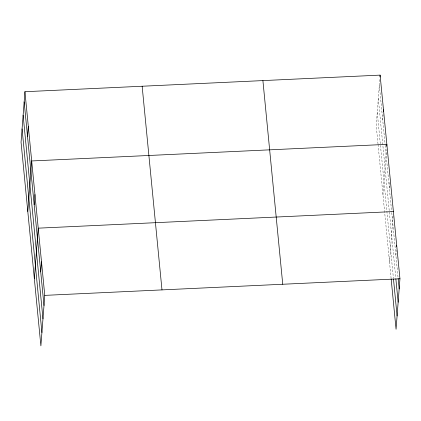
<?xml version="1.0" encoding="UTF-8"?>
<svg xmlns="http://www.w3.org/2000/svg" width="421" height="421" viewBox="0 0 421 421"><rect width="100%" height="100%" fill="white"/><g stroke="black" fill="none" stroke-linecap="round" stroke-linejoin="round"><path stroke-width="0.32" stroke-dasharray="2.1 1.58" d="M379.768 79.558L376.227 125.626L378.005 143.919M382.705 119.89L383.094 114.812M382.968 194.87L386.467 149.434M389.346 188.113L389.835 181.772M389.514 262.078L393.109 215.373M395.898 255.321L396.287 250.248M379.332 85.268L385.12 144.713M385.183 145.366L391.677 212.026M391.74 212.673L398.098 277.939M378.305 98.588L395.814 278.334M377.248 112.307L393.435 278.486M378.069 144.571L391.088 278.234"/><path stroke-width="0.63" d="M24.939 91.715L21.05 142.224L40.89 345.883L44.773 295.374L24.939 91.715L380.11 75.117L399.95 278.776L396.061 329.285L391.151 278.881M27.528 136.488L28.307 126.337M27.797 211.468L31.68 160.959L386.857 144.361L386.71 146.261M34.175 204.711L34.954 194.56M34.343 278.676L38.227 228.166L393.403 211.568M40.721 271.919L41.5 261.767M379.963 77.017L380.11 75.117M383.336 111.639L383.484 109.739M396.577 246.438L396.677 245.169M44.773 295.374L399.95 278.776M398.161 278.586L399.171 288.927M395.877 278.981L398.145 302.246M393.498 279.134L397.087 315.966M262.904 80.595L282.744 284.254M142.145 86.237L161.985 289.895M24.155 101.866L43.994 305.525M23.129 115.186L42.968 318.844M22.076 128.905L41.916 332.564"/></g></svg>
